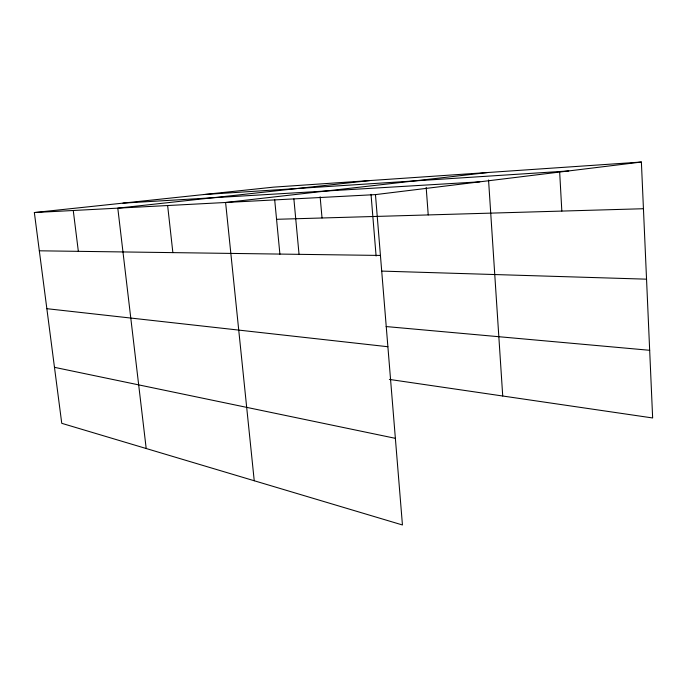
<?xml version="1.0" encoding="UTF-8"?>
<svg xmlns="http://www.w3.org/2000/svg" width="687" height="687" viewBox="0 0 687 687"><rect width="100%" height="100%" fill="white"/><g stroke="black" fill="none" stroke-linecap="round" stroke-linejoin="round"><path stroke-width="1.03" d="M375.463 194.61L402.445 524.971L61.753 423.321L34.35 212.541L375.463 194.61L641.383 162.029L652.65 417.962L389.374 379.413M488.062 172.497L225.602 202.485L254.233 480.745M369.889 180.569L117.795 208.152L146.194 448.517M34.35 212.541L273.478 187.147L641.383 162.029M203.713 194.558L568.767 170.926M122.973 203.129L479.809 181.823M276.56 219.299L643.436 208.728M39.322 250.807L380.435 255.444M381.577 271.09L646.536 279.171M386.103 326.557L649.67 350.293M46.845 308.686L387.889 346.729M54.471 367.33L395.368 438.332M73.26 210.497L78.344 251.339M167.637 205.533L172.866 252.618M274.671 199.591L279.91 254.259M293.881 198.895L299.043 254.336M320.133 196.774L322.031 217.985M371.023 194.318L376.098 256.019M426.172 187.379L428.224 214.928M488.551 179.985L502.729 396.013M559.656 171.87L561.829 211.081"/></g></svg>
